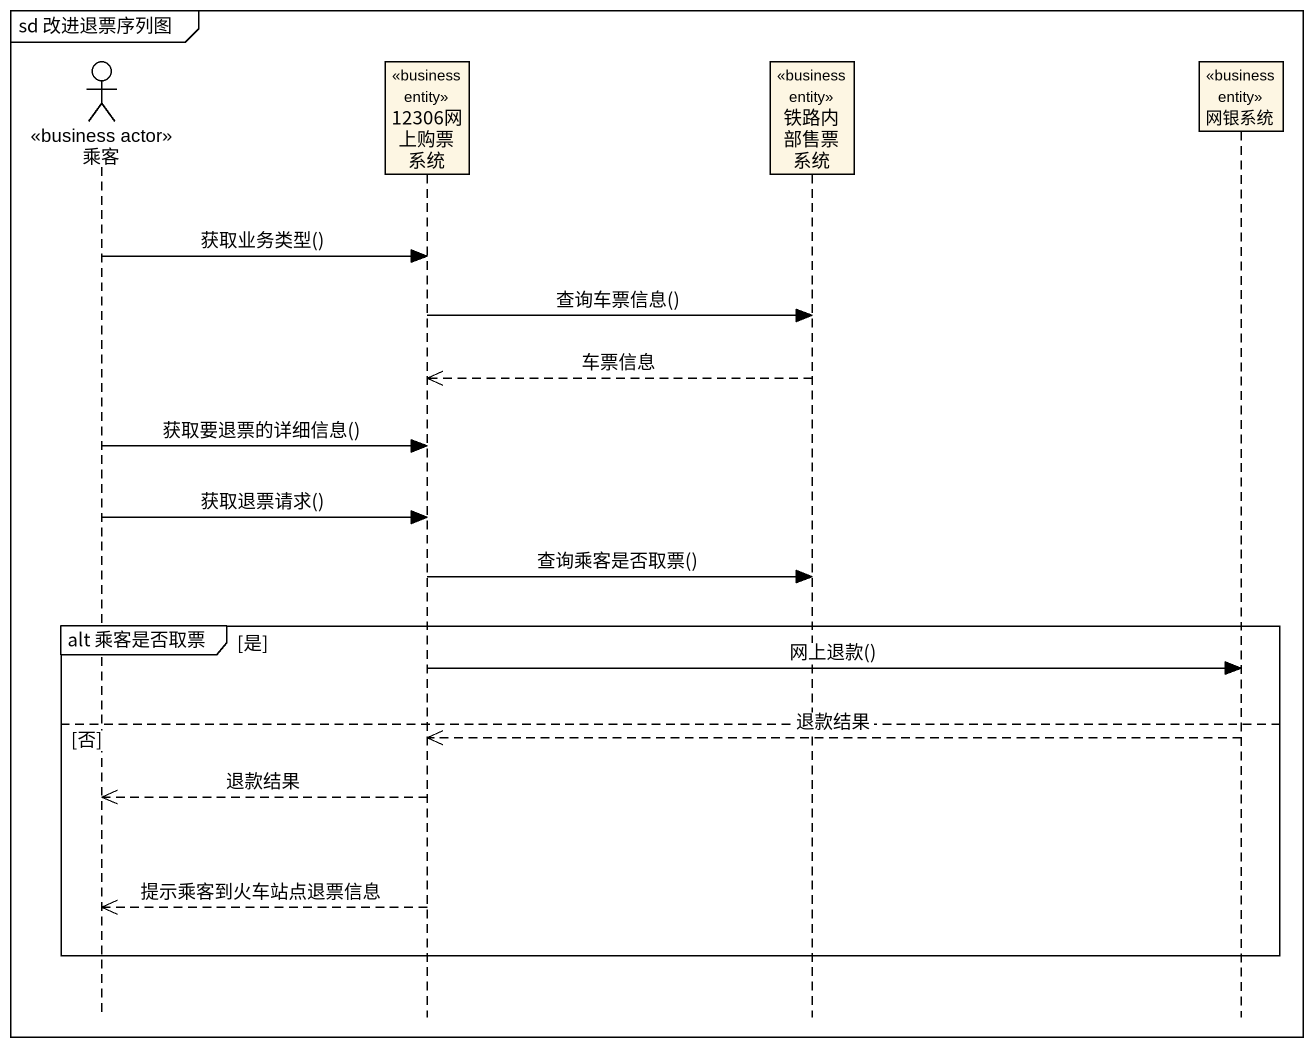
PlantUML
@startuml
mainframe sd 改进退票序列图
hide footbox
actor 乘客 <<business actor>>
participant "12306网上购票系统" as o12306网上购票系统 <<business entity>>
participant 铁路内部售票系统 <<business entity>>
participant 网银系统 <<business entity>>

乘客 -> o12306网上购票系统 : 获取业务类型()
o12306网上购票系统 -> 铁路内部售票系统 : 查询车票信息()
铁路内部售票系统 -->> o12306网上购票系统 : 车票信息
乘客 -> o12306网上购票系统 : 获取要退票的详细信息()
乘客 -> o12306网上购票系统 : 获取退票请求()
o12306网上购票系统 -> 铁路内部售票系统 : 查询乘客是否取票()
group alt 乘客是否取票 [是]
  o12306网上购票系统 -> 网银系统 : 网上退款()
else 否
  网银系统 -->> o12306网上购票系统 : 退款结果
  o12306网上购票系统 -->> 乘客 : 退款结果
  o12306网上购票系统 -->> 乘客 : 提示乘客到火车站点退票信息
end
@enduml
